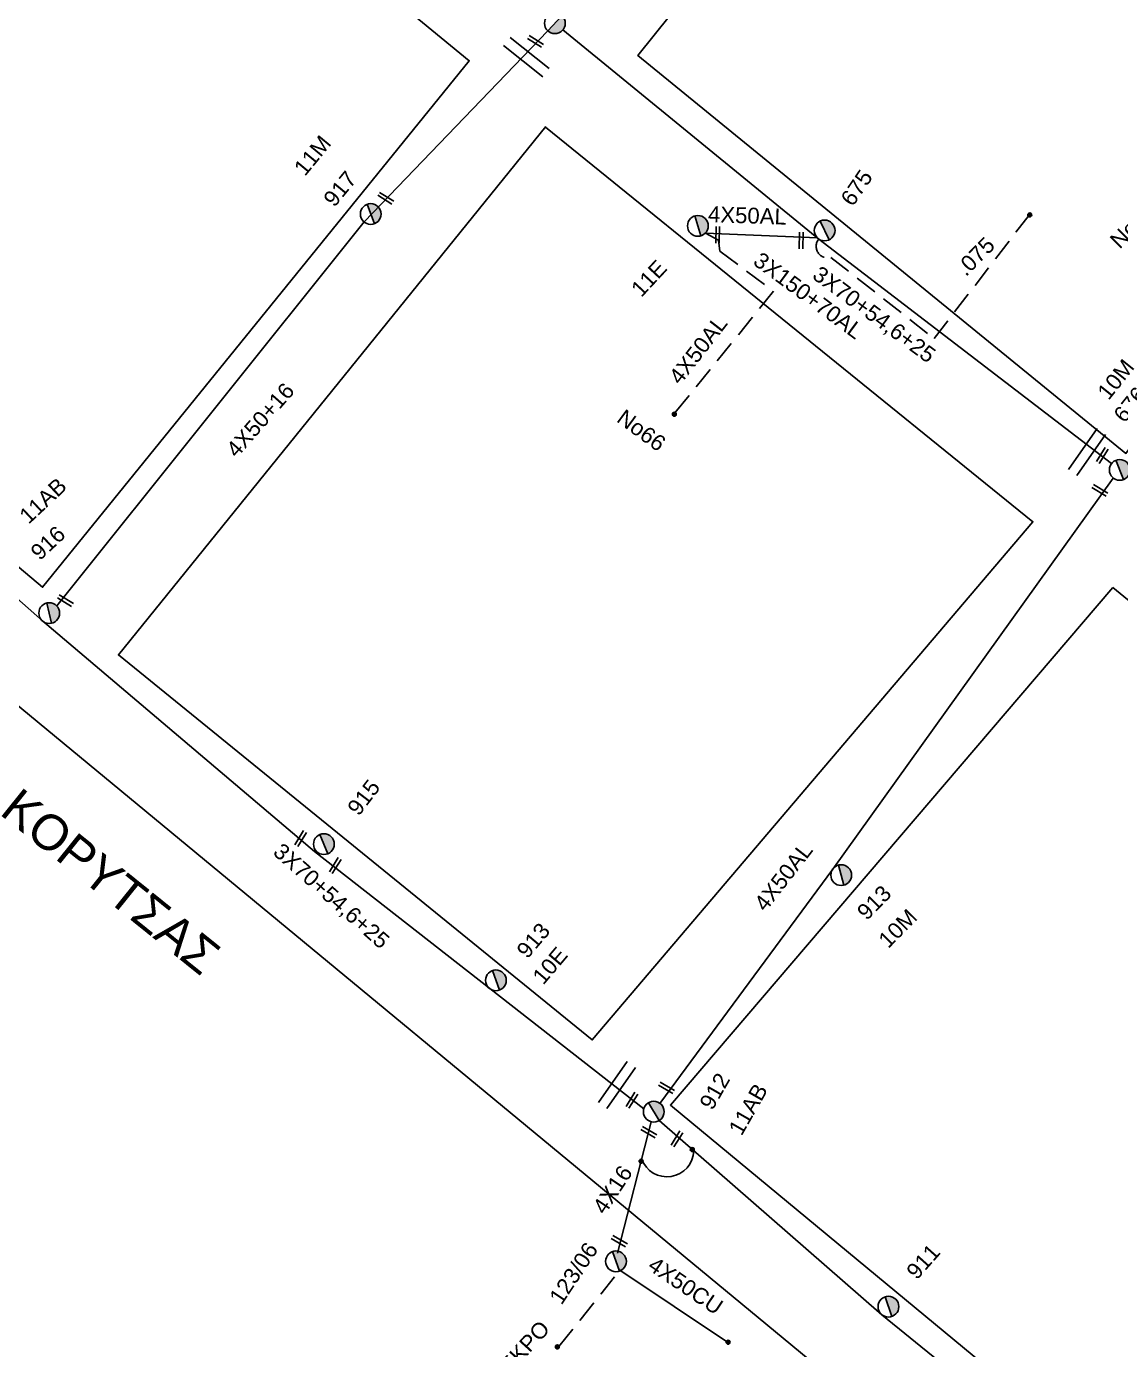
# Model space of a CAD drawing. Header units: millimetres. Extents: x 745 to 5694, y 762 to 3401.
# Drawn here: x 2366 to 2490.3, y 981.9 to 1132.1 of the extents above; entities that cross this region are included whole.
import ezdxf

# ---------------------------------------------------------------- set-up
doc = ezdxf.new("R2010")
doc.units = ezdxf.units.MM
doc.linetypes.add('DASHED', pattern=[19.05, 12.7, -6.35])
for name, color, linetype in [('Άγνωστα', 7, 'Continuous'), ('Γυμνά εναέρια ΧΤ (3Φ)   4x50CU', 7, 'Continuous'), ('Εναέρια παροχή ΧΤ 4x16', 7, 'SYN_LINE'), ('Επιγραφές - Σχήματα', 7, 'Continuous'), ('Καλώδια ΧΤ   3x150+70AL', 7, 'DASHED'), ('Μηχανική τομή', 7, 'Continuous'), ('Στύλος ΦΜ', 7, 'Continuous'), ('Στύλος ΦΜ @ 1', 7, 'Continuous'), ('Συνδέσεις', 7, 'Continuous'), ('Συνεστραμμένα ΧΤ   3x70+54.6+25 AL', 7, 'SYN_LINE'), ('Τομή', 7, 'Continuous'), ('Υπόβαθρο ΔΕΗ', 7, 'Continuous'), ('Υπόγεια Καλώδια Δικτύου ΧΤ   .075', 7, 'DASHED'), ('Υπόγεια καλώδια Παροχών ΧΤ   4x50AL', 7, 'DASHED')]:
    doc.layers.add(name, color=color, linetype=linetype)
doc.styles.add('arial', font='ARIAL.TTF')
doc.styles.get("Standard").update_dxf_attribs({"font": 'ARIAL.TTF'})
doc.linetypes.add('SYN_LINE', pattern='A,0.5,-0.0001,["/\\/\\/\\/",Standard,S=0.1,R=0,X=0,Y=-0.05],-0.25', length=0.7501)

# ---------------------------------------------------------------- blocks, each defined once
blk = doc.blocks.new('ΥΠΑΡΧΩΝ ΤΣΙΜΕΝΤΕΝΙΟΣ ΣΤΥΛΟΣ')
at = {"layer": 'Στύλος ΦΜ'}
blk.add_hatch(color=256, dxfattribs=at).paths.add_polyline_path([(-1.29, -2.28, 0.574793), (2.62, 0, 0.268822), (1.3, 2.27)])
blk.add_line((-1.29, -2.28), (1.3, 2.27), dxfattribs=at)
blk.add_circle((0, 0), 2.62, dxfattribs=at)
at = {"layer": 'Στύλος ΦΜ', "flags": 4}
for tag, p in [('ΑΡΙΘΜΟΣ', (-4.68, 8.05)), ('ΤΥΠΟΣ', (-4.91, 3.03))]:
    blk.add_attdef(tag, p, '', height=4, dxfattribs=at)
blk = doc.blocks.new('ΜΗΧΑΝΙΚΗ ΤΟΜΗ')
at = {"layer": 'Μηχανική τομή', "ltscale": 40}
for p, q in [((-1.89, 0.78), (1.89, 0.78)), ((1.89, 0), (-1.89, 0))]:
    blk.add_line(p, q, dxfattribs=at)
blk = doc.blocks.new('ΤΟΜΗ')
at = {"layer": 'Τομή', "ltscale": 40}
for p, q in [((-5.68, 0), (5.68, 0)), ((5.68, -2.33), (-5.68, -2.33))]:
    blk.add_line(p, q, dxfattribs=at)
blk = doc.blocks.new('_ΣΥΝΔΕΣΗ')
at = {"layer": 'Συνδέσεις', "linetype": 'SYN_LINE', "ltscale": 40}
blk.add_hatch(color=256, dxfattribs=at).paths.add_polyline_path([(0.5, -0.01, 1), (-0.5, -0.01, 1)])
at = {"layer": 'Συνδέσεις'}
blk.add_circle((0, -0.01), 0.5, dxfattribs=at)

msp = doc.modelspace()

# ---------------------------------------------------------------- linework, layer by layer
at = {"layer": 'Άγνωστα', "color": 6}
msp.add_lwpolyline([(2369.43, 1066.33), (2404.34, 1109.94), (2425.21, 1131.64)], dxfattribs=at)
at = {"layer": 'Άγνωστα', "color": 27, "linetype": 'SYN_LINE', "ltscale": 20}
msp.add_lwpolyline([(2489.25, 1082.52), (2455.98, 1108), (2426.92, 1131.76)], dxfattribs=at)
at = {"layer": 'Άγνωστα', "color": 27, "linetype": 'DASHED', "ltscale": 0.2}
msp.add_lwpolyline([(2455.98, 1108, 0.733445), (2457.36, 1105.92), (2469.08, 1096.7)], format="xyb", dxfattribs=at)
at = {"layer": 'Άγνωστα', "color": 173}
msp.add_lwpolyline([(2433.12, 992.83), (2436.95, 1007.76)], dxfattribs=at)
at = {"layer": 'Άγνωστα', "color": 173, "linetype": 'SYN_LINE', "ltscale": 20}
msp.add_lwpolyline([(2493.31, 961.34), (2463.16, 985.85), (2437.84, 1007.89), (2437.79, 1007.93)], dxfattribs=at)
at = {"layer": 'Άγνωστα', "color": 173, "linetype": 'DASHED', "ltscale": 0.2}
msp.add_lwpolyline([(2426.45, 982.24), (2433.39, 990.91)], dxfattribs=at)
at = {"layer": 'Άγνωστα', "color": 173, "linetype": 'SYN_LINE', "ltscale": 15}
msp.add_lwpolyline([(2433.39, 990.91), (2445.72, 982.65)], dxfattribs=at)
at = {"layer": 'Επιγραφές - Σχήματα', "ltscale": 0.2}
msp.add_arc((2438.73, 1004.58), 3.06, 200.498, 357.7557, dxfattribs=at)
at = {"layer": 'Καλώδια ΧΤ   3x150+70AL', "color": 27, "ltscale": 0.2}
msp.add_lwpolyline([(2443.11, 1108.68), (2444.6, 1107.88), (2444.74, 1106.63), (2450.85, 1102.07)], dxfattribs=at)
at = {"layer": 'Συνεστραμμένα ΧΤ   3x70+54.6+25 AL', "color": 6, "linetype": 'SYN_LINE', "ltscale": 20}
msp.add_lwpolyline([(2436.11, 1009.24), (2398.69, 1038.47), (2367.81, 1064.63), (2346.99, 1082.99), (2320.83, 1105.05), (2290.52, 1130.55), (2264.82, 1153.1), (2236.25, 1177.18), (2215.09, 1194.75)], dxfattribs=at)
at = {"layer": 'Υπόβαθρο ΔΕΗ'}
msp.add_line((2505.98, 938.55), (2111.81, 1264.23), dxfattribs=at)
for points in [[(2555.51, 1170.38), (2502.53, 1212.38), (2435.43, 1128.84), (2490.87, 1083.65), (2555.51, 1170.38)], [(2345.34, 1186.73), (2297.1, 1127.97), (2367.82, 1068.46), (2416.29, 1128.25), (2345.22, 1186.59)], [(2425, 1120.79), (2376.44, 1060.77), (2430.25, 1017.05), (2480.31, 1075.9), (2424.93, 1120.71)], [(2489.37, 1068.44), (2439.14, 1009.66), (2493.64, 964.58), (2542.35, 1025.17), (2489.37, 1068.44)]]:
    msp.add_lwpolyline(points, dxfattribs=at)
at = {"layer": 'Υπόγεια Καλώδια Δικτύου ΧΤ   .075', "color": 27, "linetype": 'DASHED', "ltscale": 0.2}
msp.add_lwpolyline([(2469.08, 1096.7), (2479.87, 1110.7)], dxfattribs=at)
at = {"layer": 'Υπόγεια καλώδια Παροχών ΧΤ   4x50AL', "color": 27, "linetype": 'Continuous', "ltscale": 0.2}
msp.add_lwpolyline([(2443.11, 1108.68), (2455.83, 1108.13)], dxfattribs=at)
at = {"layer": 'Υπόγεια καλώδια Παροχών ΧΤ   4x50AL', "color": 27, "ltscale": 0.2}
msp.add_lwpolyline([(2450.85, 1102.07), (2439.58, 1088.17)], dxfattribs=at)
at = {"layer": 'Υπόγεια καλώδια Παροχών ΧΤ   4x50AL', "color": 85, "linetype": 'Continuous', "ltscale": 0.2}
msp.add_lwpolyline([(2489.44, 1080.86), (2457.58, 1036.46), (2437.94, 1009.85)], dxfattribs=at)

# ---------------------------------------------------------------- block references
at = {"layer": 'Μηχανική τομή'}
for p, xscale, yscale, zscale, rotation in [((2423.69, 1130.27), 0.4999999999999179, 0.4999999999999179, 0.4999999999999179, 328.3055828818743), ((2406.7, 1112.47), 0.4999999999999179, 0.4999999999999179, 0.4999999999999179, 328.3055828818743), ((2444.3, 1108.48), 0.4999999999997702, 0.4999999999997702, 0.4999999999997702, 268.7761162095619), ((2453.79, 1107.84), 0.4999999999997702, 0.4999999999997702, 0.4999999999997702, 268.7761162095619), ((2488.35, 1083.33), 0.4999999999999776, 0.4999999999999776, 0.4999999999999776, 58.30558288186319), ((2487.81, 1079.29), 0.4999999999999776, 0.4999999999999776, 0.4999999999999776, 328.3055828818632), ((2370.31, 1066.77), 0.4999999999999179, 0.4999999999999179, 0.4999999999999179, 328.3055828818743), ((2397.29, 1039.81), 0.4999999999999776, 0.4999999999999776, 0.4999999999999776, 58.30558288186319), ((2401.22, 1036.75), 0.4999999999999776, 0.4999999999999776, 0.4999999999999776, 58.30558288186319), ((2434.92, 1010.11), 0.4999999999999776, 0.4999999999999776, 0.4999999999999776, 58.30558288186319), ((2438.59, 1011.45), 0.4999999999998887, 0.4999999999998887, 0.4999999999998887, 330.0959096813386), ((2436.58, 1006.4), 0.4999999999998885, 0.4999999999998885, 0.4999999999998885, 330.0959096813386), ((2440.03, 1005.71), 0.4999999999999776, 0.4999999999999776, 0.4999999999999776, 58.30558288186319), ((2433.23, 994.05), 0.4999999999998887, 0.4999999999998887, 0.4999999999998887, 330.0959096813386)]:
    msp.add_blockref('ΜΗΧΑΝΙΚΗ ΤΟΜΗ', p, dxfattribs=dict(at, xscale=xscale, yscale=yscale, zscale=zscale, rotation=rotation))
at = {"layer": 'Στύλος ΦΜ @ 1', "ltscale": 40}
for p, xscale, yscale, zscale, rotation in [((2426.01, 1132.5), 0.4499999999996779, 0.4499999999996779, 0.4499999999996779, 346.8465568456768), ((2432.95, 991.91), 0.4499999999997125, 0.4499999999997125, 0.4499999999997125, 49.63158950791107)]:
    msp.add_blockref('ΥΠΑΡΧΩΝ ΤΣΙΜΕΝΤΕΝΙΟΣ ΣΤΥΛΟΣ', p, dxfattribs=dict(at, xscale=xscale, yscale=yscale, zscale=zscale, rotation=rotation))
ref = msp.add_blockref('ΥΠΑΡΧΩΝ ΤΣΙΜΕΝΤΕΝΙΟΣ ΣΤΥΛΟΣ', (2405.09, 1110.84), dxfattribs=dict(at, xscale=0.449999999999554, yscale=0.449999999999554, zscale=0.449999999999554, rotation=50.52586060579184))
ref.add_attrib('ΤΥΠΟΣ', '11M', (2397.61, 1115.04), dxfattribs={"layer": 'Στύλος ΦΜ', "height": 1.8, "rotation": 50.5259, "flags": 4})
ref.add_attrib('ΑΡΙΘΜΟΣ', '917', (2400.96, 1111.52), dxfattribs={"layer": 'Στύλος ΦΜ', "height": 1.8, "rotation": 50.5259, "flags": 4})
ref = msp.add_blockref('ΥΠΑΡΧΩΝ ΤΣΙΜΕΝΤΕΝΙΟΣ ΣΤΥΛΟΣ', (2456.65, 1108.97), dxfattribs=dict(at, xscale=0.4499999999997544, yscale=0.4499999999997544, zscale=0.4499999999997544, rotation=55.6356186165816))
ref.add_attrib('ΤΥΠΟΣ', '675', (2459.84, 1111.59), dxfattribs={"layer": 'Στύλος ΦΜ', "height": 1.8, "rotation": 55.6356, "flags": 4})
ref = msp.add_blockref('ΥΠΑΡΧΩΝ ΤΣΙΜΕΝΤΕΝΙΟΣ ΣΤΥΛΟΣ', (2442.25, 1109.49), dxfattribs=dict(at, xscale=0.4499999999998217, yscale=0.4499999999998217, zscale=0.4499999999998217, rotation=47.04610722768845))
ref.add_attrib('ΤΥΠΟΣ', '11E', (2435.82, 1101.29), dxfattribs={"layer": 'Στύλος ΦΜ', "height": 1.8, "rotation": 47.0461, "flags": 4})
ref = msp.add_blockref('ΥΠΑΡΧΩΝ ΤΣΙΜΕΝΤΕΝΙΟΣ ΣΤΥΛΟΣ', (2490.17, 1081.78), dxfattribs=dict(at, xscale=0.4499999999994781, yscale=0.4499999999994781, zscale=0.4499999999994781, rotation=51.37834935807218))
ref.add_attrib('ΤΥΠΟΣ', '10M', (2488.9, 1089.6), dxfattribs={"layer": 'Στύλος ΦΜ', "height": 1.8, "rotation": 51.3783, "flags": 4})
ref.add_attrib('ΑΡΙΘΜΟΣ', '676', (2490.73, 1087.01), dxfattribs={"layer": 'Στύλος ΦΜ', "height": 1.8, "rotation": 51.3783, "flags": 4})
ref = msp.add_blockref('ΥΠΑΡΧΩΝ ΤΣΙΜΕΝΤΕΝΙΟΣ ΣΤΥΛΟΣ', (2368.57, 1065.52), dxfattribs=dict(at, xscale=0.4499999999997724, yscale=0.4499999999997724, zscale=0.4499999999997724, rotation=43.10104763756961))
ref.add_attrib('ΤΥΠΟΣ', '11AB', (2366.22, 1075.54), dxfattribs={"layer": 'Στύλος ΦΜ', "height": 1.8, "rotation": 43.101, "flags": 4})
ref.add_attrib('ΑΡΙΘΜΟΣ', '916', (2367.5, 1071.41), dxfattribs={"layer": 'Στύλος ΦΜ', "height": 1.8, "rotation": 43.101, "flags": 4})
ref = msp.add_blockref('ΥΠΑΡΧΩΝ ΤΣΙΜΕΝΤΕΝΙΟΣ ΣΤΥΛΟΣ', (2399.77, 1039.29), dxfattribs=dict(at, xscale=0.4499999999995775, yscale=0.4499999999995775, zscale=0.4499999999995775, rotation=52.64631091878022))
ref.add_attrib('ΤΥΠΟΣ', '915', (2403.73, 1042.39), dxfattribs={"layer": 'Στύλος ΦΜ', "height": 1.8, "rotation": 52.6463, "flags": 4})
ref = msp.add_blockref('ΥΠΑΡΧΩΝ ΤΣΙΜΕΝΤΕΝΙΟΣ ΣΤΥΛΟΣ', (2458.53, 1035.77), dxfattribs=dict(at, xscale=0.4499999999997935, yscale=0.4499999999997935, zscale=0.4499999999997935, rotation=45.25598537626735))
ref.add_attrib('ΤΥΠΟΣ', '913', (2461.43, 1030.54), dxfattribs={"layer": 'Στύλος ΦΜ', "height": 1.8, "rotation": 45.256, "flags": 4})
ref.add_attrib('ΑΡΙΘΜΟΣ', '10M', (2463.87, 1027.36), dxfattribs={"layer": 'Στύλος ΦΜ', "height": 1.8, "rotation": 45.256, "flags": 4})
ref = msp.add_blockref('ΥΠΑΡΧΩΝ ΤΣΙΜΕΝΤΕΝΙΟΣ ΣΤΥΛΟΣ', (2419.31, 1023.82), dxfattribs=dict(at, xscale=0.4499999999997125, yscale=0.4499999999997125, zscale=0.4499999999997125, rotation=49.63158950791107))
ref.add_attrib('ΤΥΠΟΣ', '913', (2422.88, 1026.18), dxfattribs={"layer": 'Στύλος ΦΜ', "height": 1.8, "rotation": 49.6316, "flags": 4})
ref.add_attrib('ΑΡΙΘΜΟΣ', '10E', (2424.69, 1023.22), dxfattribs={"layer": 'Στύλος ΦΜ', "height": 1.8, "rotation": 49.6316, "flags": 4})
ref = msp.add_blockref('ΥΠΑΡΧΩΝ ΤΣΙΜΕΝΤΕΝΙΟΣ ΣΤΥΛΟΣ', (2437.24, 1008.91), dxfattribs=dict(at, xscale=0.4499999999997132, yscale=0.4499999999997132, zscale=0.4499999999997132, rotation=60.23504950820933))
ref.add_attrib('ΤΥΠΟΣ', '912', (2443.9, 1008.97), dxfattribs={"layer": 'Στύλος ΦΜ', "height": 1.8, "rotation": 60.235, "flags": 4})
ref.add_attrib('ΑΡΙΘΜΟΣ', '11AB', (2447.21, 1006.07), dxfattribs={"layer": 'Στύλος ΦΜ', "height": 1.8, "rotation": 60.235, "flags": 4})
ref = msp.add_blockref('ΥΠΑΡΧΩΝ ΤΣΙΜΕΝΤΕΝΙΟΣ ΣΤΥΛΟΣ', (2463.9, 986.77), dxfattribs=dict(at, xscale=0.4499999999994471, yscale=0.4499999999994471, zscale=0.4499999999994471, rotation=48.29004842653239))
ref.add_attrib('ΤΥΠΟΣ', '911', (2467.12, 989.73), dxfattribs={"layer": 'Στύλος ΦΜ', "height": 1.8, "rotation": 48.29, "flags": 4})
at = {"layer": 'Συνδέσεις', "xscale": 0.4499999999998181, "yscale": 0.4499999999998181, "zscale": 0.4499999999998181}
for p in [(2479.95, 1110.74), (2439.58, 1088.11), (2441.62, 1004.61), (2435.8, 1003.29), (2445.69, 982.74), (2426.29, 982.21)]:
    msp.add_blockref('_ΣΥΝΔΕΣΗ', p, dxfattribs=at)
at = {"layer": 'Τομή'}
for p, xscale, yscale, zscale, rotation in [((2423.14, 1129.11), 0.4999999999998807, 0.4999999999998807, 0.4999999999998807, 321.6744154790935), ((2485.97, 1084.15), 0.4999999999996996, 0.4999999999996996, 0.4999999999996996, 54.85485218179211), ((2432.59, 1012.27), 0.4999999999996996, 0.4999999999996996, 0.4999999999996996, 54.85485218179211)]:
    msp.add_blockref('ΤΟΜΗ', p, dxfattribs=dict(at, xscale=xscale, yscale=yscale, zscale=zscale, rotation=rotation))

# ---------------------------------------------------------------- texts
at = {"layer": 'Άγνωστα', "char_height": 1.8, "attachment_point": 1, "style": 'arial'}
for s, insert, width, rotation in [('3X70+54,6+25', (2456.19, 1105.07), 19.229, 323.5639), ('4X50+16', (2388.51, 1084.25), 69.1904, 48.6841), ('3X70+54,6+25', (2395.07, 1039.56), 19.229, 318.4503), ('123/06', (2425.26, 987.86), 69.1904, 56.5686)]:
    msp.add_mtext(s, dxfattribs=dict(at, insert=insert, width=width, rotation=rotation))
at = {"layer": 'Γυμνά εναέρια ΧΤ (3Φ)   4x50CU', "insert": (2437.44, 992.57), "char_height": 1.8, "width": 69.1904, "attachment_point": 1, "rotation": 325.8951, "style": 'arial'}
msp.add_mtext('4X50CU', dxfattribs=at)
at = {"layer": 'Εναέρια παροχή ΧΤ 4x16', "insert": (2430.18, 998.11), "char_height": 1.8, "width": 69.1904, "attachment_point": 1, "rotation": 56.5686, "style": 'arial'}
msp.add_mtext('4X16', dxfattribs=at)
at = {"layer": 'Επιγραφές - Σχήματα', "attachment_point": 1, "style": 'arial'}
for s, insert, char_height, width, rotation in [('Nο109', (2488.89, 1108.06), 1.8, 69.1904, 45.2254), ('Nο66', (2433.97, 1088.79), 1.8, 19.229, 323.5639), ('ΚΟΡΥΤΣΑΣ', (2365.31, 1045.88), 4, 69.1904, 321.18), ('ΝΕΚΡΟ', (2418.33, 978.84), 1.8, 19.229, 47.8524)]:
    msp.add_mtext(s, dxfattribs=dict(at, insert=insert, char_height=char_height, width=width, rotation=rotation))
at = {"layer": 'Καλώδια ΧΤ   3x150+70AL', "insert": (2449.47, 1106.65), "char_height": 1.8, "width": 19.229, "attachment_point": 1, "rotation": 323.5639, "style": 'arial'}
msp.add_mtext('3X150+70AL', dxfattribs=at)
at = {"layer": 'Υπόγεια Καλώδια Δικτύου ΧΤ   .075', "insert": (2471.42, 1104.93), "char_height": 1.8, "width": 69.1904, "attachment_point": 1, "rotation": 45.2254, "style": 'arial'}
msp.add_mtext('.075', dxfattribs=at)
at = {"layer": 'Υπόγεια καλώδια Παροχών ΧΤ   4x50AL', "char_height": 1.8, "attachment_point": 1, "style": 'arial'}
for insert, width, rotation in [((2443.44, 1111.73), 19.229, 358.0651), ((2438.81, 1092.45), 69.1904, 52.1029), ((2448.5, 1032.63), 69.1904, 52.1029)]:
    msp.add_mtext('4X50AL', dxfattribs=dict(at, insert=insert, width=width, rotation=rotation))

doc.saveas('drawing.dxf')
